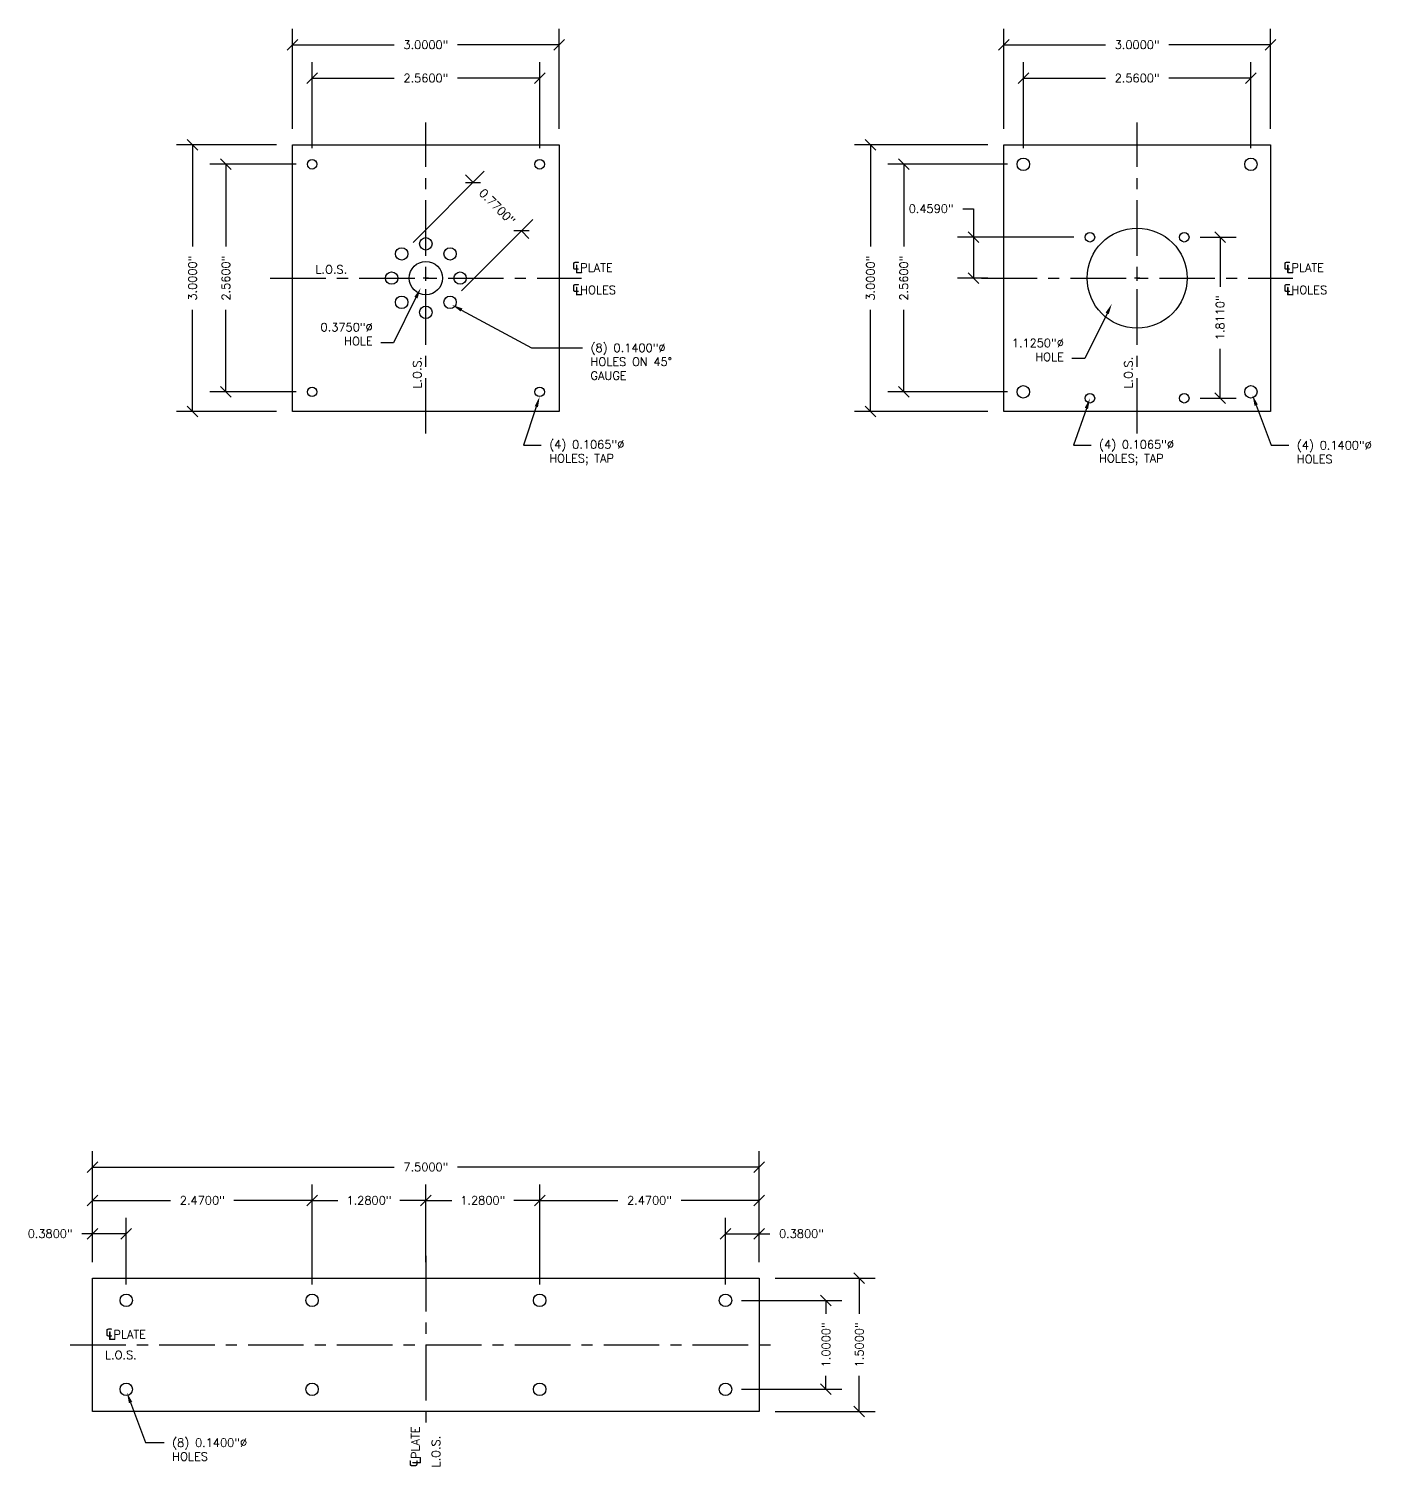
# Model space of a CAD drawing. Header units: inches. Extents: x 64.9 to 113.4, y -13.8 to 4.6.
# Drawn here: x 64.9 to 80.13, y -12.94 to 3.23 of the extents above; entities that cross this region are included whole.
import ezdxf
from ezdxf import colors
from ezdxf.entities.mleader import LeaderData, LeaderLine
from ezdxf.math import Vec2, Vec3

# ---------------------------------------------------------------- set-up
doc = ezdxf.new("R2010")
doc.units = ezdxf.units.IN
doc.header["$MEASUREMENT"] = 0
doc.linetypes.add('CENTER', pattern=[2, 1.25, -0.25, 0.25, -0.25])
doc.layers.add('G-OBJECT', color=7, linetype='Continuous')
doc.layers.add('G-OBJECT-ANNO', color=2, linetype='Continuous')
doc.styles.get("Standard").update_dxf_attribs({"font": 'romans.shx', "height": 0.09375})
doc.dimstyles.get("Standard").update_dxf_attribs({"dimtxt": 0.09375, "dimasz": 0.12, "dimexe": 0.18, "dimexo": 0.18, "dimgap": 0.09, "dimtad": 0, "dimdec": 4, "dimzin": 0, "dimdsep": 46, "dimlunit": 3, "dimtxsty": 'Standard', "dimblk": 'OBLIQUE', "dimcen": 0.09, "dimadec": 0, "dimazin": 0, "dimtfac": 1, "dimtdec": 4, "dimtofl": 0, "dimtmove": 0, "dimatfit": 3, "dimfxl": 1, "dimtolj": 1, "dimtzin": 0, "dimarcsym": 0})

# ---------------------------------------------------------------- blocks, each defined once
blk = doc.blocks.new('_Oblique')
at = {"color": 0, "linetype": 'ByBlock', "lineweight": -2}
blk.add_line((-0.5, -0.5), (0.5, 0.5), dxfattribs=at)
blk = doc.blocks.new('*D12')
at = {"layer": 'Defpoints', "color": 0, "transparency": 16777216}
for p in [(70.652, 2.672), (68.092, 1.702), (70.652, 1.702)]:
    blk.add_point(p, dxfattribs=at)
at = {"layer": 'G-OBJECT-ANNO', "color": 0, "lineweight": -2, "transparency": 16777216}
for p, q in [((68.092, 1.882), (68.092, 2.852)), ((70.652, 1.882), (70.652, 2.852)), ((68.092, 2.672), (69.016, 2.672)), ((70.652, 2.672), (69.727, 2.672))]:
    blk.add_line(p, q, dxfattribs=at)
at = {"layer": 'G-OBJECT-ANNO', "color": 0, "lineweight": -2, "transparency": 16777216, "xscale": 0.12, "yscale": 0.12, "zscale": 0.12, "rotation": 180}
blk.add_blockref('_Oblique', (68.092, 2.672), dxfattribs=at)
at = {"layer": 'G-OBJECT-ANNO', "color": 0, "lineweight": -2, "transparency": 16777216, "xscale": 0.12, "yscale": 0.12, "zscale": 0.12}
blk.add_blockref('_Oblique', (70.652, 2.672), dxfattribs=at)
at = {"layer": 'G-OBJECT-ANNO', "color": 0, "transparency": 16777216, "insert": (69.372, 2.672), "char_height": 0.09375, "attachment_point": 5}
blk.add_mtext('\\A1;2.5600"', dxfattribs=at)
blk = doc.blocks.new('*D13')
at = {"layer": 'Defpoints', "color": 0, "transparency": 16777216}
for p in [(70.872, 3.047), (67.872, 1.922), (70.872, 1.922)]:
    blk.add_point(p, dxfattribs=at)
at = {"layer": 'G-OBJECT-ANNO', "color": 0, "lineweight": -2, "transparency": 16777216}
for p, q in [((67.872, 2.102), (67.872, 3.227)), ((70.872, 2.102), (70.872, 3.227)), ((67.872, 3.047), (69.016, 3.047)), ((70.872, 3.047), (69.727, 3.047))]:
    blk.add_line(p, q, dxfattribs=at)
at = {"layer": 'G-OBJECT-ANNO', "color": 0, "lineweight": -2, "transparency": 16777216, "xscale": 0.12, "yscale": 0.12, "zscale": 0.12, "rotation": 180}
blk.add_blockref('_Oblique', (67.872, 3.047), dxfattribs=at)
at = {"layer": 'G-OBJECT-ANNO', "color": 0, "lineweight": -2, "transparency": 16777216, "xscale": 0.12, "yscale": 0.12, "zscale": 0.12}
blk.add_blockref('_Oblique', (70.872, 3.047), dxfattribs=at)
at = {"layer": 'G-OBJECT-ANNO', "color": 0, "transparency": 16777216, "insert": (69.372, 3.047), "char_height": 0.09375, "attachment_point": 5}
blk.add_mtext('\\A1;3.0000"', dxfattribs=at)
blk = doc.blocks.new('*D14')
at = {"layer": 'Defpoints', "color": 0, "transparency": 16777216}
for p in [(68.092, 1.702), (67.122, -0.858), (68.092, -0.858)]:
    blk.add_point(p, dxfattribs=at)
at = {"layer": 'G-OBJECT-ANNO', "color": 0, "lineweight": -2, "transparency": 16777216}
for p, q in [((67.912, 1.702), (66.942, 1.702)), ((67.122, 1.702), (67.122, 0.778)), ((67.122, -0.858), (67.122, 0.066)), ((67.912, -0.858), (66.942, -0.858))]:
    blk.add_line(p, q, dxfattribs=at)
at = {"layer": 'G-OBJECT-ANNO', "color": 0, "lineweight": -2, "transparency": 16777216, "xscale": 0.12, "yscale": 0.12, "zscale": 0.12}
for p, rotation in [((67.122, 1.702), 90), ((67.122, -0.858), 270)]:
    blk.add_blockref('_Oblique', p, dxfattribs=dict(at, rotation=rotation))
at = {"layer": 'G-OBJECT-ANNO', "color": 0, "transparency": 16777216, "insert": (67.122, 0.422), "char_height": 0.09375, "attachment_point": 5, "rotation": 90}
blk.add_mtext('\\A1;2.5600"', dxfattribs=at)
blk = doc.blocks.new('*D15')
at = {"layer": 'Defpoints', "color": 0, "transparency": 16777216}
for p in [(66.747, 1.922), (67.872, 1.922), (67.872, -1.078)]:
    blk.add_point(p, dxfattribs=at)
at = {"layer": 'G-OBJECT-ANNO', "color": 0, "lineweight": -2, "transparency": 16777216}
for p, q in [((67.692, 1.922), (66.567, 1.922)), ((66.747, 1.922), (66.747, 0.778)), ((66.747, -1.078), (66.747, 0.066)), ((67.692, -1.078), (66.567, -1.078))]:
    blk.add_line(p, q, dxfattribs=at)
at = {"layer": 'G-OBJECT-ANNO', "color": 0, "lineweight": -2, "transparency": 16777216, "xscale": 0.12, "yscale": 0.12, "zscale": 0.12}
for p, rotation in [((66.747, 1.922), 90), ((66.747, -1.078), 270)]:
    blk.add_blockref('_Oblique', p, dxfattribs=dict(at, rotation=rotation))
at = {"layer": 'G-OBJECT-ANNO', "color": 0, "transparency": 16777216, "insert": (66.747, 0.422), "char_height": 0.09375, "attachment_point": 5, "rotation": 90}
blk.add_mtext('\\A1;3.0000"', dxfattribs=at)
blk = doc.blocks.new('*D16')
at = {"layer": 'Defpoints', "color": 0, "transparency": 16777216}
for p in [(70.447, 0.953), (69.099, 0.694), (69.644, 0.15)]:
    blk.add_point(p, dxfattribs=at)
at = {"layer": 'G-OBJECT-ANNO', "color": 0, "lineweight": -2, "transparency": 16777216}
for p, q in [((69.227, 0.822), (70.029, 1.624)), ((69.902, 1.497), (69.817, 1.582)), ((69.771, 0.277), (70.574, 1.08)), ((70.447, 0.953), (70.531, 0.868))]:
    blk.add_line(p, q, dxfattribs=at)
at = {"layer": 'G-OBJECT-ANNO', "color": 0, "lineweight": -2, "transparency": 16777216, "xscale": 0.12, "yscale": 0.12, "zscale": 0.12}
for p, rotation in [((69.902, 1.497), 314.9999999999997), ((70.447, 0.953), 134.9999999999997)]:
    blk.add_blockref('_Oblique', p, dxfattribs=dict(at, rotation=rotation))
at = {"layer": 'G-OBJECT-ANNO', "color": 0, "transparency": 16777216, "insert": (70.174, 1.225), "char_height": 0.09375, "attachment_point": 5, "rotation": 315}
blk.add_mtext('\\A1;0.7700"', dxfattribs=at)
blk = doc.blocks.new('*D17')
at = {"layer": 'Defpoints', "color": 0, "transparency": 16777216}
for p in [(78.652, 2.672), (76.092, 1.702), (78.652, 1.702)]:
    blk.add_point(p, dxfattribs=at)
at = {"layer": 'G-OBJECT-ANNO', "color": 0, "lineweight": -2, "transparency": 16777216}
for p, q in [((76.092, 1.882), (76.092, 2.852)), ((78.652, 1.882), (78.652, 2.852)), ((76.092, 2.672), (77.016, 2.672)), ((78.652, 2.672), (77.727, 2.672))]:
    blk.add_line(p, q, dxfattribs=at)
at = {"layer": 'G-OBJECT-ANNO', "color": 0, "lineweight": -2, "transparency": 16777216, "xscale": 0.12, "yscale": 0.12, "zscale": 0.12, "rotation": 180}
blk.add_blockref('_Oblique', (76.092, 2.672), dxfattribs=at)
at = {"layer": 'G-OBJECT-ANNO', "color": 0, "lineweight": -2, "transparency": 16777216, "xscale": 0.12, "yscale": 0.12, "zscale": 0.12}
blk.add_blockref('_Oblique', (78.652, 2.672), dxfattribs=at)
at = {"layer": 'G-OBJECT-ANNO', "color": 0, "transparency": 16777216, "insert": (77.372, 2.672), "char_height": 0.09375, "attachment_point": 5}
blk.add_mtext('\\A1;2.5600"', dxfattribs=at)
blk = doc.blocks.new('*D18')
at = {"layer": 'Defpoints', "color": 0, "transparency": 16777216}
for p in [(78.872, 3.047), (75.872, 1.922), (78.872, 1.922)]:
    blk.add_point(p, dxfattribs=at)
at = {"layer": 'G-OBJECT-ANNO', "color": 0, "lineweight": -2, "transparency": 16777216}
for p, q in [((75.872, 2.102), (75.872, 3.227)), ((78.872, 2.102), (78.872, 3.227)), ((75.872, 3.047), (77.016, 3.047)), ((78.872, 3.047), (77.727, 3.047))]:
    blk.add_line(p, q, dxfattribs=at)
at = {"layer": 'G-OBJECT-ANNO', "color": 0, "lineweight": -2, "transparency": 16777216, "xscale": 0.12, "yscale": 0.12, "zscale": 0.12, "rotation": 180}
blk.add_blockref('_Oblique', (75.872, 3.047), dxfattribs=at)
at = {"layer": 'G-OBJECT-ANNO', "color": 0, "lineweight": -2, "transparency": 16777216, "xscale": 0.12, "yscale": 0.12, "zscale": 0.12}
blk.add_blockref('_Oblique', (78.872, 3.047), dxfattribs=at)
at = {"layer": 'G-OBJECT-ANNO', "color": 0, "transparency": 16777216, "insert": (77.372, 3.047), "char_height": 0.09375, "attachment_point": 5}
blk.add_mtext('\\A1;3.0000"', dxfattribs=at)
blk = doc.blocks.new('*D19')
at = {"layer": 'Defpoints', "color": 0, "transparency": 16777216}
for p in [(76.092, 1.702), (74.747, -0.858), (76.092, -0.858)]:
    blk.add_point(p, dxfattribs=at)
at = {"layer": 'G-OBJECT-ANNO', "color": 0, "lineweight": -2, "transparency": 16777216}
for p, q in [((75.912, 1.702), (74.567, 1.702)), ((74.747, 1.702), (74.747, 0.778)), ((74.747, -0.858), (74.747, 0.066)), ((75.912, -0.858), (74.567, -0.858))]:
    blk.add_line(p, q, dxfattribs=at)
at = {"layer": 'G-OBJECT-ANNO', "color": 0, "lineweight": -2, "transparency": 16777216, "xscale": 0.12, "yscale": 0.12, "zscale": 0.12}
for p, rotation in [((74.747, 1.702), 90), ((74.747, -0.858), 270)]:
    blk.add_blockref('_Oblique', p, dxfattribs=dict(at, rotation=rotation))
at = {"layer": 'G-OBJECT-ANNO', "color": 0, "transparency": 16777216, "insert": (74.747, 0.422), "char_height": 0.09375, "attachment_point": 5, "rotation": 90}
blk.add_mtext('\\A1;2.5600"', dxfattribs=at)
blk = doc.blocks.new('*D20')
at = {"layer": 'Defpoints', "color": 0, "transparency": 16777216}
for p in [(74.372, 1.922), (75.872, 1.922), (75.872, -1.078)]:
    blk.add_point(p, dxfattribs=at)
at = {"layer": 'G-OBJECT-ANNO', "color": 0, "lineweight": -2, "transparency": 16777216}
for p, q in [((75.692, 1.922), (74.192, 1.922)), ((74.372, 1.922), (74.372, 0.778)), ((74.372, -1.078), (74.372, 0.066)), ((75.692, -1.078), (74.192, -1.078))]:
    blk.add_line(p, q, dxfattribs=at)
at = {"layer": 'G-OBJECT-ANNO', "color": 0, "lineweight": -2, "transparency": 16777216, "xscale": 0.12, "yscale": 0.12, "zscale": 0.12}
for p, rotation in [((74.372, 1.922), 90), ((74.372, -1.078), 270)]:
    blk.add_blockref('_Oblique', p, dxfattribs=dict(at, rotation=rotation))
at = {"layer": 'G-OBJECT-ANNO', "color": 0, "transparency": 16777216, "insert": (74.372, 0.422), "char_height": 0.09375, "attachment_point": 5, "rotation": 90}
blk.add_mtext('\\A1;3.0000"', dxfattribs=at)
blk = doc.blocks.new('*D21')
at = {"layer": 'Defpoints', "color": 0, "transparency": 16777216}
for p in [(76.841, 0.881), (75.531, 0.422), (75.872, 0.422)]:
    blk.add_point(p, dxfattribs=at)
at = {"layer": 'G-OBJECT-ANNO', "color": 0, "lineweight": -2, "transparency": 16777216}
for p, q in [((75.411, 1.203), (75.531, 1.203)), ((75.531, 1.203), (75.531, 0.881)), ((76.661, 0.881), (75.351, 0.881)), ((75.531, 0.881), (75.531, 0.422)), ((75.692, 0.422), (75.351, 0.422))]:
    blk.add_line(p, q, dxfattribs=at)
at = {"layer": 'G-OBJECT-ANNO', "color": 0, "lineweight": -2, "transparency": 16777216, "xscale": 0.12, "yscale": 0.12, "zscale": 0.12}
for p, rotation in [((75.531, 0.881), 90), ((75.531, 0.422), 270)]:
    blk.add_blockref('_Oblique', p, dxfattribs=dict(at, rotation=rotation))
at = {"layer": 'G-OBJECT-ANNO', "color": 0, "transparency": 16777216, "insert": (75.055, 1.203), "char_height": 0.09375, "attachment_point": 5, "rotation": 0.1}
blk.add_mtext('\\A1;0.4590"', dxfattribs=at)
blk = doc.blocks.new('*D24')
at = {"layer": 'Defpoints', "color": 0, "transparency": 16777216}
for p in [(77.902, 0.881), (78.305, 0.881), (77.902, -0.93)]:
    blk.add_point(p, dxfattribs=at)
at = {"layer": 'G-OBJECT-ANNO', "color": 0, "lineweight": -2, "transparency": 16777216}
for p, q in [((78.082, 0.881), (78.485, 0.881)), ((78.305, 0.881), (78.305, 0.324)), ((78.305, -0.93), (78.305, -0.373)), ((78.082, -0.93), (78.485, -0.93))]:
    blk.add_line(p, q, dxfattribs=at)
at = {"layer": 'G-OBJECT-ANNO', "color": 0, "lineweight": -2, "transparency": 16777216, "xscale": 0.12, "yscale": 0.12, "zscale": 0.12}
for p, rotation in [((78.305, 0.881), 90), ((78.305, -0.93), 270)]:
    blk.add_blockref('_Oblique', p, dxfattribs=dict(at, rotation=rotation))
at = {"layer": 'G-OBJECT-ANNO', "color": 0, "transparency": 16777216, "insert": (78.305, -0.024), "char_height": 0.09375, "attachment_point": 5, "rotation": 90}
blk.add_mtext('\\A1;1.8110"', dxfattribs=at)
blk = doc.blocks.new('*D33')
at = {"layer": 'Defpoints', "color": 0, "transparency": 16777216}
for p in [(65.622, -9.953), (65.622, -10.828), (68.092, -11.078)]:
    blk.add_point(p, dxfattribs=at)
at = {"layer": 'G-OBJECT-ANNO', "color": 0, "lineweight": -2, "transparency": 16777216}
for p, q in [((65.622, -10.648), (65.622, -9.773)), ((68.092, -10.898), (68.092, -9.773)), ((65.622, -9.953), (66.501, -9.953)), ((68.092, -9.953), (67.212, -9.953))]:
    blk.add_line(p, q, dxfattribs=at)
at = {"layer": 'G-OBJECT-ANNO', "color": 0, "lineweight": -2, "transparency": 16777216, "xscale": 0.12, "yscale": 0.12, "zscale": 0.12, "rotation": 180}
blk.add_blockref('_Oblique', (65.622, -9.953), dxfattribs=at)
at = {"layer": 'G-OBJECT-ANNO', "color": 0, "lineweight": -2, "transparency": 16777216, "xscale": 0.12, "yscale": 0.12, "zscale": 0.12}
blk.add_blockref('_Oblique', (68.092, -9.953), dxfattribs=at)
at = {"layer": 'G-OBJECT-ANNO', "color": 0, "transparency": 16777216, "insert": (66.857, -9.953), "char_height": 0.09375, "attachment_point": 5}
blk.add_mtext('\\A1;2.4700"', dxfattribs=at)
blk = doc.blocks.new('*D34')
at = {"layer": 'Defpoints', "color": 0, "transparency": 16777216}
for p in [(73.122, -9.578), (65.622, -10.828), (73.122, -10.828)]:
    blk.add_point(p, dxfattribs=at)
at = {"layer": 'G-OBJECT-ANNO', "color": 0, "lineweight": -2, "transparency": 16777216}
for p, q in [((65.622, -10.648), (65.622, -9.398)), ((73.122, -10.648), (73.122, -9.398)), ((65.622, -9.578), (69.016, -9.578)), ((73.122, -9.578), (69.727, -9.578))]:
    blk.add_line(p, q, dxfattribs=at)
at = {"layer": 'G-OBJECT-ANNO', "color": 0, "lineweight": -2, "transparency": 16777216, "xscale": 0.12, "yscale": 0.12, "zscale": 0.12, "rotation": 180}
blk.add_blockref('_Oblique', (65.622, -9.578), dxfattribs=at)
at = {"layer": 'G-OBJECT-ANNO', "color": 0, "lineweight": -2, "transparency": 16777216, "xscale": 0.12, "yscale": 0.12, "zscale": 0.12}
blk.add_blockref('_Oblique', (73.122, -9.578), dxfattribs=at)
at = {"layer": 'G-OBJECT-ANNO', "color": 0, "transparency": 16777216, "insert": (69.372, -9.578), "char_height": 0.09375, "attachment_point": 5}
blk.add_mtext('\\A1;7.5000"', dxfattribs=at)
blk = doc.blocks.new('*D35')
at = {"layer": 'Defpoints', "color": 0, "transparency": 16777216}
for p in [(69.372, -9.953), (68.092, -10.828), (69.372, -10.828)]:
    blk.add_point(p, dxfattribs=at)
at = {"layer": 'G-OBJECT-ANNO', "color": 0, "lineweight": -2, "transparency": 16777216}
for p, q in [((68.092, -10.648), (68.092, -9.773)), ((69.372, -10.648), (69.372, -9.773)), ((68.092, -9.953), (68.383, -9.953)), ((69.372, -9.953), (69.08, -9.953))]:
    blk.add_line(p, q, dxfattribs=at)
at = {"layer": 'G-OBJECT-ANNO', "color": 0, "lineweight": -2, "transparency": 16777216, "xscale": 0.12, "yscale": 0.12, "zscale": 0.12, "rotation": 180}
blk.add_blockref('_Oblique', (68.092, -9.953), dxfattribs=at)
at = {"layer": 'G-OBJECT-ANNO', "color": 0, "lineweight": -2, "transparency": 16777216, "xscale": 0.12, "yscale": 0.12, "zscale": 0.12}
blk.add_blockref('_Oblique', (69.372, -9.953), dxfattribs=at)
at = {"layer": 'G-OBJECT-ANNO', "color": 0, "transparency": 16777216, "insert": (68.732, -9.953), "char_height": 0.09375, "attachment_point": 5}
blk.add_mtext('\\A1;1.2800"', dxfattribs=at)
blk = doc.blocks.new('*D36')
at = {"layer": 'Defpoints', "color": 0, "transparency": 16777216}
for p in [(65.622, -10.328), (65.622, -10.828), (66.002, -11.078)]:
    blk.add_point(p, dxfattribs=at)
at = {"layer": 'G-OBJECT-ANNO', "color": 0, "lineweight": -2, "transparency": 16777216}
for p, q in [((65.622, -10.648), (65.622, -10.148)), ((66.002, -10.898), (66.002, -10.148)), ((65.622, -10.328), (65.502, -10.328)), ((66.002, -10.328), (65.622, -10.328))]:
    blk.add_line(p, q, dxfattribs=at)
at = {"layer": 'G-OBJECT-ANNO', "color": 0, "lineweight": -2, "transparency": 16777216, "xscale": 0.12, "yscale": 0.12, "zscale": 0.12, "rotation": 180}
blk.add_blockref('_Oblique', (65.622, -10.328), dxfattribs=at)
at = {"layer": 'G-OBJECT-ANNO', "color": 0, "lineweight": -2, "transparency": 16777216, "xscale": 0.12, "yscale": 0.12, "zscale": 0.12}
blk.add_blockref('_Oblique', (66.002, -10.328), dxfattribs=at)
at = {"layer": 'G-OBJECT-ANNO', "color": 0, "transparency": 16777216, "insert": (65.146, -10.328), "char_height": 0.09375, "attachment_point": 5}
blk.add_mtext('\\A1;0.3800"', dxfattribs=at)
blk = doc.blocks.new('*D37')
at = {"layer": 'Defpoints', "color": 0, "transparency": 16777216}
for p in [(70.652, -9.953), (69.372, -10.828), (70.652, -11.078)]:
    blk.add_point(p, dxfattribs=at)
at = {"layer": 'G-OBJECT-ANNO', "color": 0, "lineweight": -2, "transparency": 16777216}
for p, q in [((69.372, -10.648), (69.372, -9.773)), ((70.652, -10.898), (70.652, -9.773)), ((69.372, -9.953), (69.663, -9.953)), ((70.652, -9.953), (70.36, -9.953))]:
    blk.add_line(p, q, dxfattribs=at)
at = {"layer": 'G-OBJECT-ANNO', "color": 0, "lineweight": -2, "transparency": 16777216, "xscale": 0.12, "yscale": 0.12, "zscale": 0.12, "rotation": 180}
blk.add_blockref('_Oblique', (69.372, -9.953), dxfattribs=at)
at = {"layer": 'G-OBJECT-ANNO', "color": 0, "lineweight": -2, "transparency": 16777216, "xscale": 0.12, "yscale": 0.12, "zscale": 0.12}
blk.add_blockref('_Oblique', (70.652, -9.953), dxfattribs=at)
at = {"layer": 'G-OBJECT-ANNO', "color": 0, "transparency": 16777216, "insert": (70.012, -9.953), "char_height": 0.09375, "attachment_point": 5}
blk.add_mtext('\\A1;1.2800"', dxfattribs=at)
blk = doc.blocks.new('*D38')
at = {"layer": 'Defpoints', "color": 0, "transparency": 16777216}
for p in [(73.122, -9.953), (73.122, -10.828), (70.652, -11.078)]:
    blk.add_point(p, dxfattribs=at)
at = {"layer": 'G-OBJECT-ANNO', "color": 0, "lineweight": -2, "transparency": 16777216}
for p, q in [((70.652, -10.898), (70.652, -9.773)), ((73.122, -10.648), (73.122, -9.773)), ((70.652, -9.953), (71.531, -9.953)), ((73.122, -9.953), (72.242, -9.953))]:
    blk.add_line(p, q, dxfattribs=at)
at = {"layer": 'G-OBJECT-ANNO', "color": 0, "lineweight": -2, "transparency": 16777216, "xscale": 0.12, "yscale": 0.12, "zscale": 0.12, "rotation": 180}
blk.add_blockref('_Oblique', (70.652, -9.953), dxfattribs=at)
at = {"layer": 'G-OBJECT-ANNO', "color": 0, "lineweight": -2, "transparency": 16777216, "xscale": 0.12, "yscale": 0.12, "zscale": 0.12}
blk.add_blockref('_Oblique', (73.122, -9.953), dxfattribs=at)
at = {"layer": 'G-OBJECT-ANNO', "color": 0, "transparency": 16777216, "insert": (71.887, -9.953), "char_height": 0.09375, "attachment_point": 5}
blk.add_mtext('\\A1;2.4700"', dxfattribs=at)
blk = doc.blocks.new('*D39')
at = {"layer": 'Defpoints', "color": 0, "transparency": 16777216}
for p in [(73.122, -10.328), (73.122, -10.828), (72.742, -11.078)]:
    blk.add_point(p, dxfattribs=at)
at = {"layer": 'G-OBJECT-ANNO', "color": 0, "lineweight": -2, "transparency": 16777216}
for p, q in [((72.742, -10.898), (72.742, -10.148)), ((73.122, -10.648), (73.122, -10.148)), ((72.742, -10.328), (73.122, -10.328)), ((73.122, -10.328), (73.242, -10.328))]:
    blk.add_line(p, q, dxfattribs=at)
at = {"layer": 'G-OBJECT-ANNO', "color": 0, "lineweight": -2, "transparency": 16777216, "xscale": 0.12, "yscale": 0.12, "zscale": 0.12, "rotation": 180}
blk.add_blockref('_Oblique', (72.742, -10.328), dxfattribs=at)
at = {"layer": 'G-OBJECT-ANNO', "color": 0, "lineweight": -2, "transparency": 16777216, "xscale": 0.12, "yscale": 0.12, "zscale": 0.12}
blk.add_blockref('_Oblique', (73.122, -10.328), dxfattribs=at)
at = {"layer": 'G-OBJECT-ANNO', "color": 0, "transparency": 16777216, "insert": (73.597, -10.328), "char_height": 0.09375, "attachment_point": 5}
blk.add_mtext('\\A1;0.3800"', dxfattribs=at)
blk = doc.blocks.new('*D40')
at = {"layer": 'Defpoints', "color": 0, "transparency": 16777216}
for p in [(72.742, -11.078), (72.742, -12.078), (73.872, -12.078)]:
    blk.add_point(p, dxfattribs=at)
at = {"layer": 'G-OBJECT-ANNO', "color": 0, "lineweight": -2, "transparency": 16777216}
for p, q in [((72.922, -11.078), (74.052, -11.078)), ((73.872, -11.078), (73.872, -11.229)), ((73.872, -12.078), (73.872, -11.927)), ((72.922, -12.078), (74.052, -12.078))]:
    blk.add_line(p, q, dxfattribs=at)
at = {"layer": 'G-OBJECT-ANNO', "color": 0, "lineweight": -2, "transparency": 16777216, "xscale": 0.12, "yscale": 0.12, "zscale": 0.12}
for p, rotation in [((73.872, -11.078), 90), ((73.872, -12.078), 270)]:
    blk.add_blockref('_Oblique', p, dxfattribs=dict(at, rotation=rotation))
at = {"layer": 'G-OBJECT-ANNO', "color": 0, "transparency": 16777216, "insert": (73.872, -11.578), "char_height": 0.09375, "attachment_point": 5, "rotation": 90}
blk.add_mtext('\\A1;1.0000"', dxfattribs=at)
blk = doc.blocks.new('*D41')
at = {"layer": 'Defpoints', "color": 0, "transparency": 16777216}
for p in [(73.122, -10.828), (73.122, -12.328), (74.247, -12.328)]:
    blk.add_point(p, dxfattribs=at)
at = {"layer": 'G-OBJECT-ANNO', "color": 0, "lineweight": -2, "transparency": 16777216}
for p, q in [((73.302, -10.828), (74.427, -10.828)), ((74.247, -10.828), (74.247, -11.229)), ((74.247, -12.328), (74.247, -11.927)), ((73.302, -12.328), (74.427, -12.328))]:
    blk.add_line(p, q, dxfattribs=at)
at = {"layer": 'G-OBJECT-ANNO', "color": 0, "lineweight": -2, "transparency": 16777216, "xscale": 0.12, "yscale": 0.12, "zscale": 0.12}
for p, rotation in [((74.247, -10.828), 90), ((74.247, -12.328), 270)]:
    blk.add_blockref('_Oblique', p, dxfattribs=dict(at, rotation=rotation))
at = {"layer": 'G-OBJECT-ANNO', "color": 0, "transparency": 16777216, "insert": (74.247, -11.578), "char_height": 0.09375, "attachment_point": 5, "rotation": 90}
blk.add_mtext('\\A1;1.5000"', dxfattribs=at)

msp = doc.modelspace()

# ---------------------------------------------------------------- linework, layer by layer
at = {"layer": 'G-OBJECT'}
for points in [[(67.87155, 1.92205), (70.87155, 1.92205), (70.87155, -1.07795), (67.87155, -1.07795)], [(75.87155, 1.92205), (78.87155, 1.92205), (78.87155, -1.07795), (75.87155, -1.07795)], [(73.12155, -10.82795), (73.12155, -12.32795), (65.62155, -12.32795), (65.62155, -10.82795)]]:
    msp.add_lwpolyline(points, close=True, dxfattribs=at)
for centre, radius in [((68.09155, 1.70205), 0.05325), ((70.65155, 1.70205), 0.05325), ((76.09155, 1.70205), 0.07), ((78.65155, 1.70205), 0.07), ((77.37155, 0.42205), 0.5625), ((69.37155, 0.80705), 0.07), ((76.84105, 0.88105), 0.05325), ((77.90205, 0.88105), 0.05325), ((69.09931, 0.69428), 0.07), ((69.64378, 0.69428), 0.07), ((68.98655, 0.42205), 0.07), ((69.37155, 0.42205), 0.1875), ((69.75655, 0.42205), 0.07), ((69.09931, 0.14981), 0.07), ((69.64378, 0.14981), 0.07), ((69.37155, 0.03705), 0.07), ((68.09155, -0.85795), 0.05325), ((70.65155, -0.85795), 0.05325), ((76.09155, -0.85795), 0.07), ((78.65155, -0.85795), 0.07), ((76.84105, -0.92995), 0.05325), ((77.90205, -0.92995), 0.05325), ((66.00155, -11.07795), 0.07), ((68.09155, -11.07795), 0.07), ((70.65155, -11.07795), 0.07), ((72.74155, -11.07795), 0.07), ((66.00155, -12.07795), 0.07), ((68.09155, -12.07795), 0.07), ((70.65155, -12.07795), 0.07), ((72.74155, -12.07795), 0.07)]:
    msp.add_circle(centre, radius, dxfattribs=at)
at = {"layer": 'G-OBJECT-ANNO', "color": 9, "linetype": 'CENTER', "ltscale": 0.5}
for p, q in [((69.37155, -1.32795), (69.37155, 2.17205)), ((77.37155, -1.32795), (77.37155, 2.17205)), ((67.62155, 0.42205), (71.12155, 0.42205)), ((75.62155, 0.42205), (79.12155, 0.42205)), ((69.37155, -10.57795), (69.37155, -12.57795)), ((65.37155, -11.57795), (73.37155, -11.57795))]:
    msp.add_line(p, q, dxfattribs=at)
at = {"layer": 'G-OBJECT-ANNO', "color": 8}
for p, q in [((69.4028, 0.42205), (69.3403, 0.42205)), ((69.37155, 0.3908), (69.37155, 0.4533)), ((77.4028, 0.42205), (77.3403, 0.42205)), ((77.37155, 0.3908), (77.37155, 0.4533))]:
    msp.add_line(p, q, dxfattribs=at)

# ---------------------------------------------------------------- texts
at = {"layer": 'G-OBJECT-ANNO', "char_height": 0.09375, "attachment_point": 1}
for s, width, insert in [('L.O.S.', 0.4516609, (68.12887, 0.56618)), ('{\\fISOCPEUR|b0|i0|c0|p34;\\H1.6x;℄}PLATE\\P{\\fISOCPEUR|b0|i0|c0|p34;\\H1.6x;℄}HOLES', 1.1297811, (71.01185, 0.64209)), ('{\\fISOCPEUR|b0|i0|c0|p34;\\H1.6x;℄}PLATE\\P{\\fISOCPEUR|b0|i0|c0|p34;\\H1.6x;℄}HOLES', 1.1297811, (79.01185, 0.64209)), ('{\\fISOCPEUR|b0|i0|c0|p34;\\H1.6x;℄}PLATE', 1.1297811, (65.76185, -11.35791)), ('L.O.S.', 1.1297811, (65.76185, -11.64444))]:
    msp.add_mtext_dynamic_manual_height_columns(s, width=width, gutter_width=0.46875, heights=[0], dxfattribs=dict(at, insert=insert))
at = {"layer": 'G-OBJECT-ANNO', "char_height": 0.09375, "attachment_point": 1, "rotation": 90}
for s, width, insert in [('L.O.S.', 0.4516609, (69.22742, -0.82063)), ('L.O.S.', 0.4516609, (77.22742, -0.82063)), ('{\\fISOCPEUR|b0|i0|c0|p34;\\H1.6x;℄}PLATE', 1.1297811, (69.15151, -12.95785)), ('L.O.S.', 1.1297811, (69.43804, -12.95785))]:
    msp.add_mtext_dynamic_manual_height_columns(s, width=width, gutter_width=0.46875, heights=[0], dxfattribs=dict(at, insert=insert))

# ---------------------------------------------------------------- dimensions: what is measured, and where the dimension line sits
at = {"layer": 'G-OBJECT-ANNO'}
for base, p1, p2, picture, middle in [((70.87155, 3.04705), (67.87155, 1.92205), (70.87155, 1.92205), '*D13', (69.37155, 3.04705)), ((78.87155, 3.04705), (75.87155, 1.92205), (78.87155, 1.92205), '*D18', (77.37155, 3.04705)), ((70.65155, 2.67205), (68.09155, 1.70205), (70.65155, 1.70205), '*D12', (69.37155, 2.67205)), ((78.65155, 2.67205), (76.09155, 1.70205), (78.65155, 1.70205), '*D17', (77.37155, 2.67205)), ((73.12155, -9.57795), (65.62155, -10.82795), (73.12155, -10.82795), '*D34', (69.37155, -9.57795)), ((65.62155, -9.95295), (68.09155, -11.07795), (65.62155, -10.82795), '*D33', (66.85655, -9.95295)), ((69.37155, -9.95295), (68.09155, -10.82795), (69.37155, -10.82795), '*D35', (68.73155, -9.95295)), ((70.65155, -9.95295), (69.37155, -10.82795), (70.65155, -11.07795), '*D37', (70.01155, -9.95295)), ((73.12155, -9.95295), (70.65155, -11.07795), (73.12155, -10.82795), '*D38', (71.88655, -9.95295)), ((65.62155, -10.32795), (66.00155, -11.07795), (65.62155, -10.82795), '*D36', (65.14592, -10.32795)), ((73.12155, -10.32795), (72.74155, -11.07795), (73.12155, -10.82795), '*D39', (73.59717, -10.32795))]:
    dim = msp.add_linear_dim(base=base, p1=p1, p2=p2, dimstyle='Standard', dxfattribs=at)
    dim.commit()
    dim.dimension.update_dxf_attribs({"geometry": picture, "text_midpoint": middle})
for base, p1, p2, angle, picture, middle in [((66.74655, 1.92205), (67.87155, -1.07795), (67.87155, 1.92205), 90, '*D15', (66.74655, 0.42205)), ((74.37155, 1.92205), (75.87155, -1.07795), (75.87155, 1.92205), 90, '*D20', (74.37155, 0.42205)), ((67.12155, -0.85795), (68.09155, 1.70205), (68.09155, -0.85795), 90, '*D14', (67.12155, 0.42205)), ((74.74655, -0.85795), (76.09155, 1.70205), (76.09155, -0.85795), 90, '*D19', (74.74655, 0.42205)), ((74.24655, -12.32795), (73.12155, -10.82795), (73.12155, -12.32795), 270, '*D41', (74.24655, -11.57795)), ((73.87155, -12.07795), (72.74155, -11.07795), (72.74155, -12.07795), 270, '*D40', (73.87155, -11.57795))]:
    dim = msp.add_linear_dim(base=base, p1=p1, p2=p2, angle=angle, dimstyle='Standard', dxfattribs=at)
    dim.commit()
    dim.dimension.update_dxf_attribs({"geometry": picture, "text_midpoint": middle})
dim = msp.add_aligned_dim(p1=(69.09931, 0.69428), p2=(69.64378, 0.14981), distance=1.1353, dimstyle='Standard', dxfattribs=at)
dim.commit()
dim.dimension.update_dxf_attribs({"geometry": '*D16', "text_midpoint": (70.17432, 1.22482)})
dim = msp.add_linear_dim(base=(75.53099, 0.42205), p1=(76.84105, 0.88105), p2=(75.87155, 0.42205), angle=90, dimstyle='Standard', dxfattribs=at)
dim.commit()
dim.dimension.update_dxf_attribs({"geometry": '*D21', "text_midpoint": (75.43303, 1.20334), "dimtype": 160, "text_rotation": 0.1})
dim = msp.add_linear_dim(base=(78.30504, 0.88105), p1=(77.90205, -0.92995), p2=(77.90205, 0.88105), angle=90, dimstyle='Standard', dxfattribs=at)
dim.commit()
dim.dimension.update_dxf_attribs({"geometry": '*D24', "text_midpoint": (78.30504, -0.02445), "dimtype": 160})

# ---------------------------------------------------------------- leaders
ml = msp.add_multileader_mtext('Standard', dxfattribs=at)
ml.set_content('0.3750"%%C HOLE', color=256)
ml.set_leader_properties()
ml.build(insert=Vec2(0, 0))
ml.multileader.update_dxf_attribs({"has_dogleg": 0, "text_right_attachment_type": 3, "dogleg_length": 0, "arrow_head_size": 0.12})
ctx = ml.context
ctx.base_point, ctx.char_height, ctx.arrow_head_size, ctx.landing_gap_size, ctx.plane_origin = Vec3(68.07191, -0.1305), 0.09375, 0.12, 0.09, Vec3(69.31323, 0.31021)
ctx.right_attachment, ctx.text_align_type = 3, 2
notes = []
notes.append((ctx, [(0, (1, 1, 0), (68.86352, -0.30461), (-1, 0), 0, [(0, [(69.31323, 0.31021), (69.00849, -0.30461)], 0, [])])]))
ctx.mtext.insert, ctx.mtext.width, ctx.mtext.alignment, ctx.mtext.flow_direction = Vec3(68.77352, -0.08363), 0.6863938, 3, 5
ml = msp.add_multileader_mtext('Standard', dxfattribs=at)
ml.set_content('(8) 0.1400"%%C HOLES ON 45%%D GAUGE', color=256)
ml.set_leader_properties()
ml.build(insert=Vec2(0, 0))
ml.multileader.update_dxf_attribs({"has_dogleg": 0, "text_right_attachment_type": 3, "dogleg_length": 0, "arrow_head_size": 0.12})
ctx = ml.context
ctx.base_point, ctx.char_height, ctx.arrow_head_size, ctx.landing_gap_size, ctx.plane_origin = Vec3(71.13404, -0.36255), 0.09375, 0.12, 0.09, Vec3(71.16328, 0.11207)
ctx.right_attachment = 3
notes.append((ctx, [(0, (1, 1, 0), (71.13404, -0.36255), (1, 0), 0, [(0, [(69.66762, 0.12021), (70.55904, -0.36255)], 0, [])])]))
ctx.mtext.insert, ctx.mtext.width, ctx.mtext.flow_direction = Vec3(71.22404, -0.31568), 1.0161297, 5
ml = msp.add_multileader_mtext('Standard', dxfattribs=at)
ml.set_content('1.1250"%%C HOLE', color=256)
ml.set_leader_properties()
ml.build(insert=Vec2(0, 0))
ml.multileader.update_dxf_attribs({"has_dogleg": 0, "text_right_attachment_type": 3, "dogleg_length": 0, "arrow_head_size": 0.12})
ctx = ml.context
ctx.base_point, ctx.char_height, ctx.arrow_head_size, ctx.landing_gap_size, ctx.plane_origin = Vec3(75.85982, -0.30785), 0.09375, 0.12, 0.09, Vec3(77.08775, 0.13287)
ctx.right_attachment, ctx.text_align_type = 3, 2
notes.append((ctx, [(0, (1, 1, 0), (76.63804, -0.48195), (-1, 0), 0, [(0, [(77.08775, 0.13287), (76.78301, -0.48195)], 0, [])])]))
ctx.mtext.insert, ctx.mtext.width, ctx.mtext.alignment, ctx.mtext.flow_direction = Vec3(76.54804, -0.26097), 0.6863938, 3, 5
ml = msp.add_multileader_mtext('Standard', dxfattribs=at)
ml.set_content('(4) 0.1065"%%C HOLES; TAP', color=256)
ml.set_leader_properties()
ml.build(insert=Vec2(0, 0))
ml.multileader.update_dxf_attribs({"has_dogleg": 0, "text_right_attachment_type": 3, "dogleg_length": 0, "arrow_head_size": 0.12})
ctx = ml.context
ctx.base_point, ctx.char_height, ctx.arrow_head_size, ctx.landing_gap_size, ctx.plane_origin = Vec3(70.66941, -1.45821), 0.09375, 0.12, 0.09, Vec3(70.65155, -0.9112)
ctx.right_attachment = 3
notes.append((ctx, [(0, (1, 1, 0), (70.66941, -1.45821), (1, 0), 0, [(0, [(70.65155, -0.9112), (70.47026, -1.45821)], 0, [])])]))
ctx.mtext.insert, ctx.mtext.width, ctx.mtext.flow_direction = Vec3(70.75941, -1.40241), 0.9607065, 5
ml = msp.add_multileader_mtext('Standard', dxfattribs=at)
ml.set_content('(4) 0.1065"%%C HOLES; TAP', color=256)
ml.set_leader_properties()
ml.build(insert=Vec2(0, 0))
ml.multileader.update_dxf_attribs({"has_dogleg": 0, "text_right_attachment_type": 3, "dogleg_length": 0, "arrow_head_size": 0.12})
ctx = ml.context
ctx.base_point, ctx.char_height, ctx.arrow_head_size, ctx.landing_gap_size, ctx.plane_origin = Vec3(76.85335, -1.45821), 0.09375, 0.12, 0.09, Vec3(76.83549, -0.9112)
ctx.right_attachment = 3
notes.append((ctx, [(0, (1, 1, 0), (76.85335, -1.45821), (1, 0), 0, [(0, [(76.84105, -0.92995), (76.6542, -1.45821)], 0, [])])]))
ctx.mtext.insert, ctx.mtext.width, ctx.mtext.flow_direction = Vec3(76.94335, -1.40241), 0.9607065, 5
ml = msp.add_multileader_mtext('Standard', dxfattribs=at)
ml.set_content('(4) 0.1400"%%C HOLES', color=256)
ml.set_leader_properties()
ml.build(insert=Vec2(0, 0))
ml.multileader.update_dxf_attribs({"has_dogleg": 0, "text_right_attachment_type": 3, "dogleg_length": 0, "arrow_head_size": 0.12})
ctx = ml.context
ctx.base_point, ctx.char_height, ctx.arrow_head_size, ctx.landing_gap_size, ctx.plane_origin = Vec3(79.07799, -1.45821), 0.09375, 0.12, 0.09, Vec3(79.06013, -0.9112)
ctx.right_attachment = 3
notes.append((ctx, [(0, (1, 1, 0), (79.07799, -1.45821), (1, 0), 0, [(0, [(78.66891, -0.89498), (78.87885, -1.45821)], 0, [])])]))
ctx.mtext.insert, ctx.mtext.width, ctx.mtext.flow_direction = Vec3(79.16799, -1.41134), 0.9607065, 5
ml = msp.add_multileader_mtext('Standard', dxfattribs=at)
ml.set_content('(8) 0.1400"%%C HOLES', color=256)
ml.set_leader_properties()
ml.build(insert=Vec2(0, 0))
ml.multileader.update_dxf_attribs({"has_dogleg": 0, "text_right_attachment_type": 3, "dogleg_length": 0, "arrow_head_size": 0.12})
ctx = ml.context
ctx.base_point, ctx.char_height, ctx.arrow_head_size, ctx.landing_gap_size, ctx.plane_origin = Vec3(66.42805, -12.67821), 0.09375, 0.12, 0.09, Vec3(67.27469, -12.1312)
ctx.right_attachment = 3
notes.append((ctx, [(0, (1, 1, 0), (66.42805, -12.67821), (1, 0), 0, [(0, [(66.00847, -12.11498), (66.21841, -12.67821)], 0, [])])]))
ctx.mtext.insert, ctx.mtext.width, ctx.mtext.flow_direction = Vec3(66.51805, -12.63134), 0.9607065, 5
for ctx, leaders in notes:
    for number, flags, end, landing, length, lines in leaders:
        leader = LeaderData()
        leader.index, (leader.has_last_leader_line, leader.has_dogleg_vector, leader.attachment_direction) = number, flags
        leader.last_leader_point, leader.dogleg_vector, leader.dogleg_length = Vec3(end), Vec3(landing), length
        for number, points, colour, breaks in lines:
            line = LeaderLine()
            line.index, line.vertices, line.color, line.breaks = number, Vec3.list(points), colors.encode_raw_color(colour), breaks
            leader.lines.append(line)
        ctx.leaders.append(leader)

doc.saveas('drawing.dxf')
